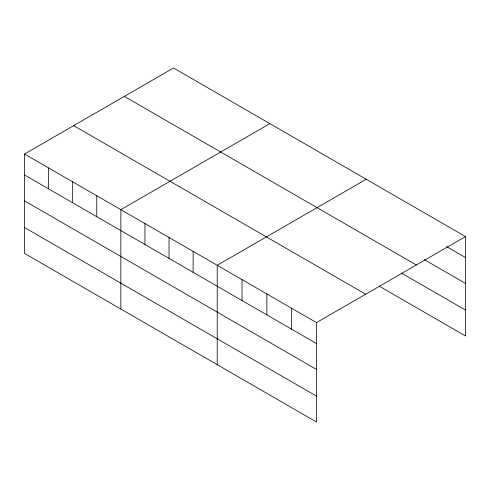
<?xml version="1.0" encoding="UTF-8"?>
<svg xmlns="http://www.w3.org/2000/svg" width="490" height="490" viewBox="0 0 490 490"><rect width="100%" height="100%" fill="white"/><g stroke="black" fill="none" stroke-linecap="round" stroke-linejoin="round"><path stroke-width="0.73" d="M24.5 154.031L316.491 322.61L316.491 422L24.5 253.416L24.5 154.031L173.509 68L465.5 236.584L465.5 335.969L379.285 286.197M269.868 123.633L120.859 209.659L120.859 309.049M366.22 179.267L217.217 265.292L217.217 364.683M316.491 322.61L465.5 236.584M446.562 246.58L465.5 257.519M424.352 259.651L465.5 283.41M124.338 96.389L416.329 264.974M401.494 273.126L465.5 310.078M73.672 125.642L365.663 294.221M24.5 174.967L316.491 343.545M24.5 200.857L316.491 369.435M24.5 227.525L316.491 396.11M291.673 308.284L291.673 329.219M266.854 293.951L266.854 314.886M242.036 279.625L242.036 300.56M193.127 251.388L193.127 272.324M169.038 237.479L169.038 258.414M144.948 223.569L144.948 244.504M96.769 195.755L96.769 216.69M72.679 181.845L72.679 202.78M48.59 167.935L48.59 188.871"/></g></svg>
